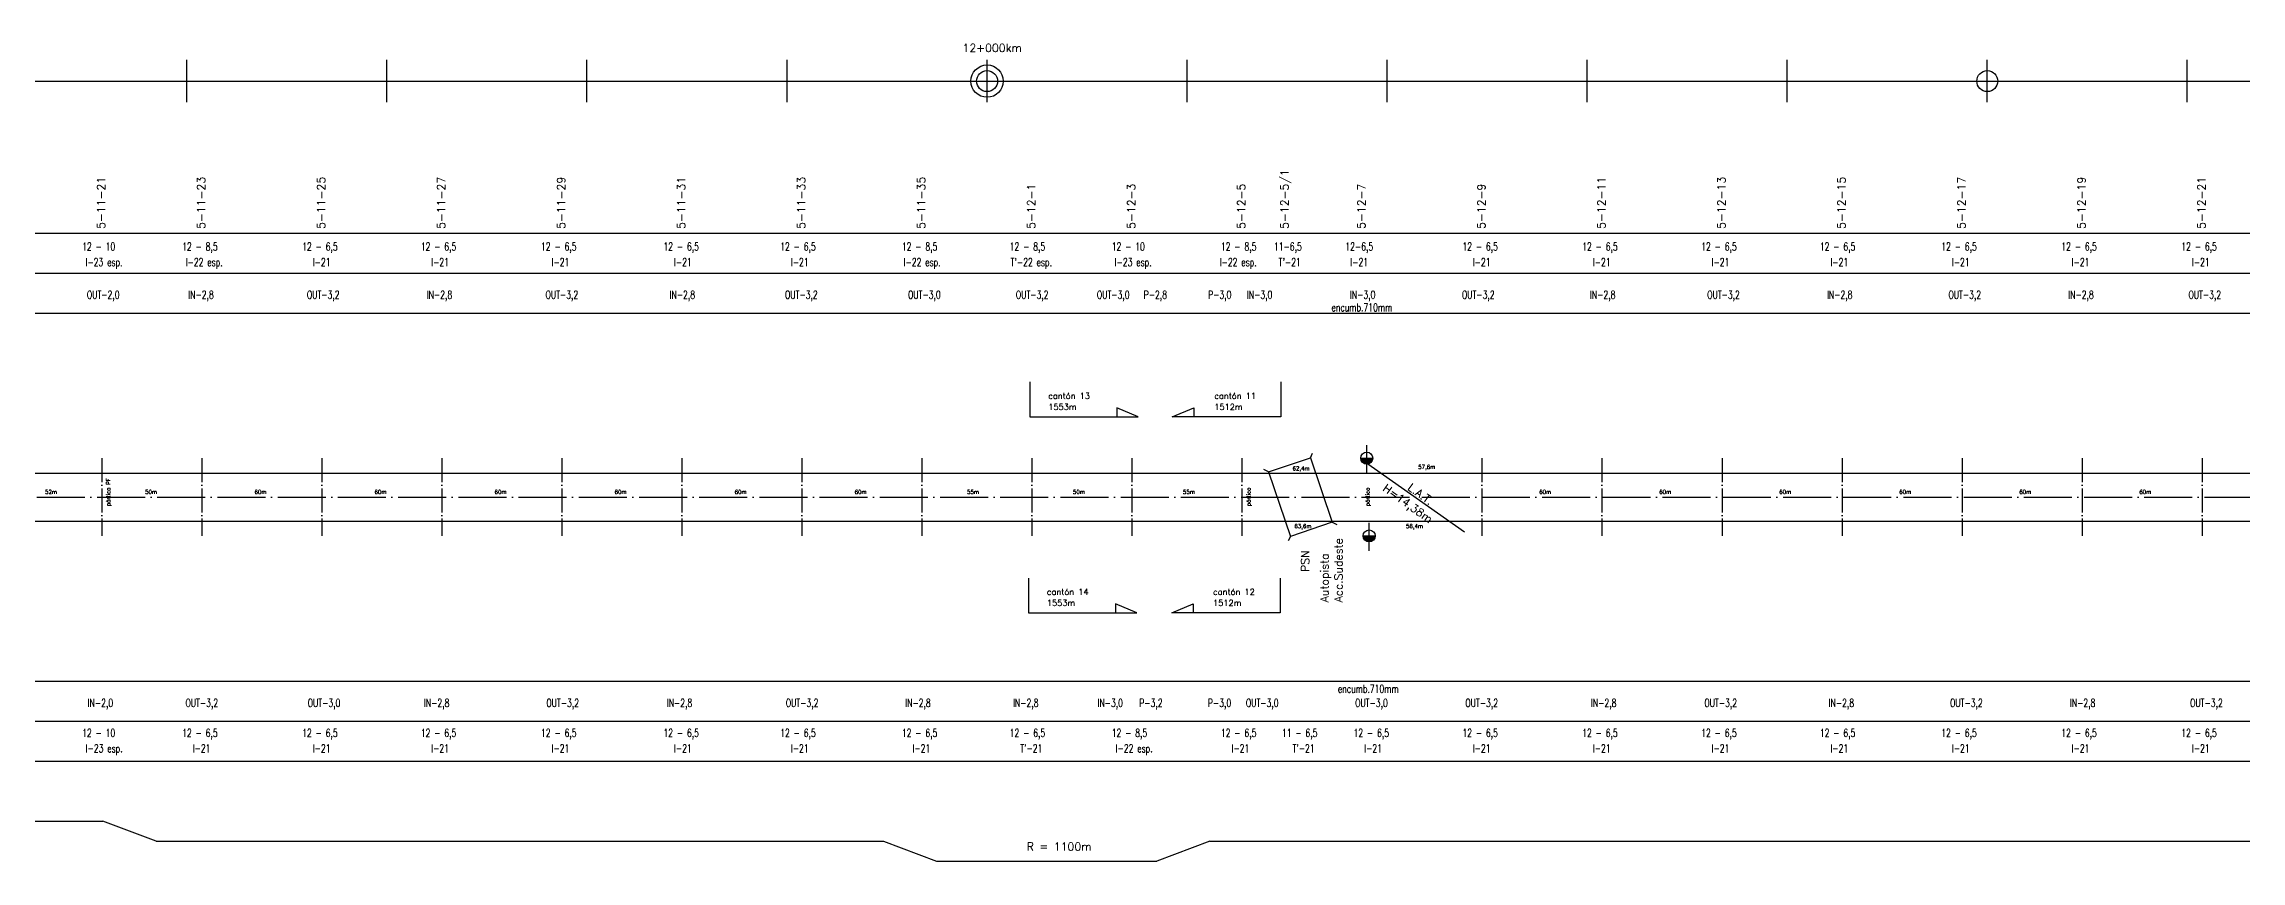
# Model space of a CAD drawing. Header units: millimetres. Extents: x 56 to 21898, y 145 to 1565.
# Drawn here: x 7597 to 8695, y 145 to 554 of the extents above; entities that cross this region are included whole.
import ezdxf

# ---------------------------------------------------------------- set-up
doc = ezdxf.new("R2010")
doc.units = ezdxf.units.MM
doc.linetypes.add('ACAD_ISO04W100', pattern=[30, 24, -3, 0, -3])
for name, color, linetype in [('catenaria via ascendente', 7, 'Continuous'), ('catenaria vía descendente', 7, 'Continuous'), ('Eje de entrevías', 1, 'Continuous'), ('longitud vano', 7, 'Continuous'), ('Nº de poste', 6, 'Continuous'), ('progresivas', 4, 'Continuous'), ('TEXTOS', 3, 'Continuous')]:
    doc.layers.add(name, color=color, linetype=linetype)
doc.styles.add('STYLE1', font='romans.shx')

msp = doc.modelspace()

# ---------------------------------------------------------------- hatches: boundary and pattern name
for points in [[(8261, 346.5), (8255, 346.5, 1)], [(8262.2, 307.6), (8256.2, 307.6, 1)]]:
    msp.add_hatch(color=256).paths.add_polyline_path(points)

# ---------------------------------------------------------------- linework, layer by layer
for p, q in [((7668.2, 524.4), (7668.2, 545.6)), ((7768.2, 524.4), (7768.2, 545.6)), ((7868.2, 524.4), (7868.2, 545.6)), ((7968.2, 524.4), (7968.2, 545.6)), ((8068.2, 524.4), (8068.2, 545.6)), ((8168.2, 524.4), (8168.2, 545.6)), ((8268.2, 524.4), (8268.2, 545.6)), ((8368.2, 524.4), (8368.2, 545.6)), ((8468.2, 524.4), (8468.2, 545.6)), ((8568.2, 524.4), (8568.2, 545.6)), ((8668.2, 524.4), (8668.2, 545.6)), ((68.2, 535), (21897.6, 535)), ((68.2, 459), (21897.6, 459)), ((68.2, 439), (21897.6, 439)), ((68.2, 419), (21897.6, 419)), ((8089.6, 384.6), (8089.6, 367.1)), ((8215, 384.6), (8215, 367.1)), ((8089.6, 367.1), (8143.8, 367.1)), ((8143.8, 367.1), (8133.1, 371.7)), ((8133.1, 371.7), (8133.1, 367.1)), ((8160.8, 367.1), (8171.5, 371.7)), ((8215, 367.1), (8160.8, 367.1)), ((8171.5, 371.7), (8171.5, 367.1)), ((8258, 339), (8258, 353)), ((8208.9, 339.6), (8206.6, 340.8)), ((8208.9, 339.6), (8229.8, 346.7)), ((8229.8, 346.7), (8230.9, 349)), ((8229.8, 346.7), (8240.7, 314.5)), ((8255, 346.5), (8261, 346.5)), ((8257.3, 344.5), (8306.8, 309.6)), ((8208.9, 339.6), (8219.8, 307.4)), ((8240.7, 314.5), (8219.8, 307.4)), ((8240.7, 314.5), (8243, 313.3)), ((8256.2, 307.6), (8262.2, 307.6)), ((8259.2, 300.1), (8259.2, 314.1)), ((8219.8, 307.4), (8218.7, 305.1)), ((8088.9, 286.5), (8088.9, 269.1)), ((8214.8, 286.5), (8214.8, 269.1)), ((8088.9, 269.1), (8143.1, 269.1)), ((8143.1, 269.1), (8132.4, 273.7)), ((8132.4, 273.7), (8132.4, 269.1)), ((8160.6, 269.1), (8171.3, 273.7)), ((8214.8, 269.1), (8160.6, 269.1)), ((8171.3, 273.7), (8171.3, 269.1)), ((68.2, 235), (21897.6, 235)), ((68.2, 215), (21897.6, 215)), ((68.2, 195), (21897.6, 195)), ((7453.4, 165), (7626.2, 165)), ((7652.8, 155), (7626.2, 165)), ((7652.8, 155), (8016.4, 155)), ((8016.4, 155), (8043, 145)), ((8179.6, 155), (8153, 145)), ((8179.6, 155), (8781.6, 155)), ((8043, 145), (8153, 145))]:
    msp.add_line(p, q)
at = {"linetype": 'ACAD_ISO04W100', "ltscale": 0.5}
for p, q in [((7625.6, 346.5), (7625.6, 307.6)), ((7675.6, 346.5), (7675.6, 307.6)), ((7735.6, 346.5), (7735.6, 307.6)), ((7795.6, 346.5), (7795.6, 307.6)), ((7855.6, 346.5), (7855.6, 307.6)), ((7915.6, 346.5), (7915.6, 307.6)), ((7975.6, 346.5), (7975.6, 307.6)), ((8035.6, 346.5), (8035.6, 307.6)), ((8090.6, 346.5), (8090.6, 307.6)), ((8140.6, 346.5), (8140.6, 307.6)), ((8195.6, 346.5), (8195.6, 307.6)), ((8315.6, 346.5), (8315.6, 307.6)), ((8375.6, 346.5), (8375.6, 307.6)), ((8435.6, 346.5), (8435.6, 307.6)), ((8495.6, 346.5), (8495.6, 307.6)), ((8555.6, 346.5), (8555.6, 307.6)), ((8615.6, 346.5), (8615.6, 307.6)), ((8675.6, 346.5), (8675.6, 307.6))]:
    msp.add_line(p, q, dxfattribs=at)
for centre, radius in [((8068.2, 535), 8.09), ((8068.2, 535), 5.24), ((8568.2, 535), 5.24), ((8258, 346.5), 3), ((8259.2, 307.6), 3)]:
    msp.add_circle(centre, radius)
at = {"layer": 'catenaria via ascendente'}
msp.add_line((68.2, 339), (21897.6, 339), dxfattribs=at)
at = {"layer": 'catenaria vía descendente'}
msp.add_line((68.2, 315), (21897.6, 315), dxfattribs=at)
at = {"layer": 'Eje de entrevías', "linetype": 'ACAD_ISO04W100'}
msp.add_line((68.2, 327), (21897.6, 327), dxfattribs=at)

# ---------------------------------------------------------------- texts
at = {"layer": 'longitud vano', "linetype": 'Continuous', "style": 'STYLE1'}
for s, p in [('62,4m', (8220.9, 340.4)), ('57,6m', (8283.7, 341.1)), ('52m', (7597.3, 328.6)), ('50m', (7647.3, 328.6)), ('60m', (7702, 328.6)), ('60m', (7762, 328.6)), ('60m', (7822, 328.6)), ('60m', (7882, 328.6)), ('60m', (7942, 328.6)), ('60m', (8002, 328.6)), ('55m', (8058.2, 328.6)), ('50m', (8111.1, 328.6)), ('55m', (8166.1, 328.6)), ('60m', (8344.2, 328.6)), ('60m', (8404.2, 328.6)), ('60m', (8464.2, 328.6)), ('60m', (8524.2, 328.6)), ('60m', (8584.2, 328.6)), ('60m', (8644.2, 328.6)), ('63,6m', (8221.8, 311.5)), ('56,4m', (8277.6, 311.5))]:
    msp.add_text(s, height=2, dxfattribs=at).set_placement(p)
at = {"layer": 'Nº de poste', "linetype": 'Continuous', "style": 'STYLE1'}
for s, p in [('5-11-21', (7627.3, 461.1)), ('5-11-23', (7677.3, 461.1)), ('5-11-25', (7737.3, 461.1)), ('5-11-27', (7797.3, 461.1)), ('5-11-29', (7857.3, 461.1)), ('5-11-31', (7917.3, 461.1)), ('5-11-33', (7977.3, 461.1)), ('5-11-35', (8037.3, 461.1)), ('5-12-5/1', (8218.9, 461.1)), ('5-12-11', (8377.3, 461.1)), ('5-12-13', (8437.3, 461.1)), ('5-12-15', (8497.3, 461.1)), ('5-12-17', (8557.3, 461.1)), ('5-12-19', (8617.3, 461.1)), ('5-12-21', (8677.3, 461.1)), ('5-12-1', (8092.3, 461.1)), ('5-12-3', (8142.3, 461.1)), ('5-12-5', (8197.3, 461.1)), ('5-12-7', (8257.3, 461.1)), ('5-12-9', (8317.3, 461.1))]:
    msp.add_text(s, height=4, rotation=90, dxfattribs=at).set_placement(p)
at = {"layer": 'progresivas', "linetype": 'Continuous', "style": 'STYLE1'}
msp.add_text('12+000km', height=4, dxfattribs=at).set_placement((8055.9, 549.6))
at = {"layer": 'TEXTOS', "linetype": 'Continuous', "style": 'STYLE1', "width": 0.7}
for s, p in [('12 - 10', (7615.8, 450.3)), ('12 - 8,5', (7665.8, 450.3)), ('12 - 6,5', (7725.8, 450.3)), ('12 - 6,5', (7785.1, 450.3)), ('12 - 6,5', (7845.2, 450.3)), ('12 - 6,5', (7906.4, 450.3)), ('12 - 6,5', (7964.8, 450.3)), ('12 - 8,5', (8025.6, 450.3)), ('12 - 8,5', (8079.5, 450.3)), ('12 - 10', (8130.5, 450.3)), ('12 - 8,5', (8185.1, 450.3)), ('11-6,5', (8211.6, 450.3)), ('12-6,5', (8247.3, 450.3)), ('12 - 6,5', (8305.8, 450.3)), ('12 - 6,5', (8365.7, 450.3)), ('12 - 6,5', (8425.2, 450.3)), ('12 - 6,5', (8484.5, 450.3)), ('12 - 6,5', (8545.2, 450.3)), ('12 - 6,5', (8605.2, 450.3)), ('12 - 6,5', (8665.2, 450.3)), ('I-23 esp.', (7617.5, 442.5)), ('I-22 esp.', (7667.6, 442.5)), ('I-21', (7731.1, 442.5)), ('I-21', (7790.3, 442.5)), ('I-21', (7850.5, 442.5)), ('I-21', (7911.7, 442.5)), ('I-21', (7970.1, 442.5)), ('I-22 esp.', (8026.5, 442.5)), ("T'-22 esp.", (8080, 442.5)), ('I-23 esp.', (8132, 442.5)), ('I-22 esp.', (8184.5, 442.5)), ("T'-21", (8214, 442.5)), ('I-21', (8249.8, 442.5)), ('I-21', (8311, 442.5)), ('I-21', (8371, 442.5)), ('I-21', (8430.4, 442.5)), ('I-21', (8489.8, 442.5)), ('I-21', (8550.5, 442.5)), ('I-21', (8610.4, 442.5)), ('I-21', (8670.5, 442.5)), ('OUT-2,0', (7618.2, 426.2)), ('IN-2,8', (7668.9, 426.2)), ('OUT-3,2', (7728.2, 426.2)), ('IN-2,8', (7788.1, 426.2)), ('OUT-3,2', (7847.5, 426.2)), ('IN-2,8', (7909.5, 426.2)), ('OUT-3,2', (7967.2, 426.2)), ('OUT-3,0', (8028.7, 426.2)), ('OUT-3,2', (8082.6, 426.2)), ('OUT-3,0', (8123.1, 426.2)), ('P-2,8', (8146.5, 426.2)), ('P-3,0', (8178.7, 426.2)), ('IN-3,0', (8198.1, 426.2)), ('IN-3,0', (8249.6, 426.2)), ('OUT-3,2', (8305.6, 426.2)), ('IN-2,8', (8369.6, 426.2)), ('OUT-3,2', (8428.2, 426.2)), ('IN-2,8', (8488.1, 426.2)), ('OUT-3,2', (8548.8, 426.2)), ('IN-2,8', (8608.7, 426.2)), ('OUT-3,2', (8668.8, 426.2)), ('encumb.710mm', (8240.4, 419.9)), ('encumb.710mm', (8243.6, 229.2)), ('IN-2,0', (7618.6, 222.1)), ('OUT-3,2', (7667.5, 222.1)), ('OUT-3,0', (7728.6, 222.1)), ('IN-2,8', (7786.7, 222.1)), ('OUT-3,2', (7847.9, 222.1)), ('IN-2,8', (7908.1, 222.1)), ('OUT-3,2', (7967.6, 222.1)), ('IN-2,8', (8027.3, 222.1)), ('IN-2,8', (8081.2, 222.1)), ('IN-3,0', (8123.4, 222.1)), ('P-3,2', (8144.3, 222.1)), ('P-3,0', (8178.6, 222.1)), ('OUT-3,0', (8197.6, 222.1)), ('OUT-3,0', (8252.2, 222.1)), ('OUT-3,2', (8307.3, 222.1)), ('IN-2,8', (8370.1, 222.1)), ('OUT-3,2', (8426.8, 222.1)), ('IN-2,8', (8488.9, 222.1)), ('OUT-3,2', (8549.6, 222.1)), ('IN-2,8', (8609.5, 222.1)), ('OUT-3,2', (8669.6, 222.1)), ('12 - 10', (7615.8, 207.1)), ('12 - 6,5', (7665.8, 207.1)), ('12 - 6,5', (7725.8, 207.1)), ('12 - 6,5', (7785.1, 207.1)), ('12 - 6,5', (7845.2, 207.1)), ('12 - 6,5', (7906.4, 207.1)), ('12 - 6,5', (7964.8, 207.1)), ('12 - 6,5', (8025.6, 207.1)), ('12 - 6,5', (8079.5, 207.1)), ('12 - 8,5', (8130.5, 207.1)), ('12 - 6,5', (8185.1, 207.1)), ('11 - 6,5', (8215.6, 207.1)), ('12 - 6,5', (8251.4, 207.1)), ('12 - 6,5', (8305.8, 207.1)), ('12 - 6,5', (8365.7, 207.1)), ('12 - 6,5', (8425.2, 207.1)), ('12 - 6,5', (8484.5, 207.1)), ('12 - 6,5', (8545.2, 207.1)), ('12 - 6,5', (8605.2, 207.1)), ('12 - 6,5', (8665.2, 207.1)), ('I-23 esp.', (7617.6, 199.4)), ('I-21', (7671.1, 199.4)), ('I-21', (7731.1, 199.4)), ('I-21', (7790.3, 199.4)), ('I-21', (7850.5, 199.4)), ('I-21', (7911.7, 199.4)), ('I-21', (7970.1, 199.4)), ('I-21', (8030.9, 199.4)), ("T'-21", (8084.8, 199.4)), ('I-22 esp.', (8132.5, 199.4)), ('I-21', (8190.4, 199.4)), ("T'-21", (8220.9, 199.4)), ('I-21', (8256.7, 199.4)), ('I-21', (8311, 199.4)), ('I-21', (8371, 199.4)), ('I-21', (8430.4, 199.4)), ('I-21', (8489.8, 199.4)), ('I-21', (8550.5, 199.4)), ('I-21', (8610.4, 199.4)), ('I-21', (8670.5, 199.4))]:
    msp.add_text(s, height=4, dxfattribs=at).set_placement(p)
at = {"layer": 'TEXTOS', "linetype": 'Continuous', "style": 'STYLE1'}
for s, height, p in [('cantón 13', 3, (8098.8, 376.1)), ('1553m', 3, (8098.8, 370.6)), ('cantón 11', 3, (8181.8, 376.1)), ('1512m', 3, (8181.8, 370.6)), ('cantón 14', 3, (8098.1, 278.1)), ('1553m', 3, (8098.1, 272.6)), ('cantón 12', 3, (8181.2, 278.1)), ('1512m', 3, (8181.2, 272.6)), ('R = 1100m', 4, (8088, 150.3))]:
    msp.add_text(s, height=height, dxfattribs=at).set_placement(p)
at = {"layer": 'TEXTOS', "color": 6, "linetype": 'Continuous', "style": 'STYLE1'}
for s, p in [('pórtico PF', (7629.9, 322.5)), ('pórtico', (8199.9, 322.5)), ('pórtico', (8259.4, 322.5))]:
    msp.add_text(s, height=2, rotation=90, dxfattribs=at).set_placement(p)
at = {"layer": 'TEXTOS', "linetype": 'Continuous', "style": 'STYLE1'}
for s, rotation, p in [('H=14,38m', 324.2796, (8265.7, 330.6)), ('L.A.T.', 324.2796, (8278.1, 331)), ('PSN', 90, (8229.2, 289.6)), ('Autopista', 90, (8238.9, 274.4)), ('Acc.Sudeste', 90, (8245.9, 274.4))]:
    msp.add_text(s, height=4, rotation=rotation, dxfattribs=at).set_placement(p)

doc.saveas('drawing.dxf')
